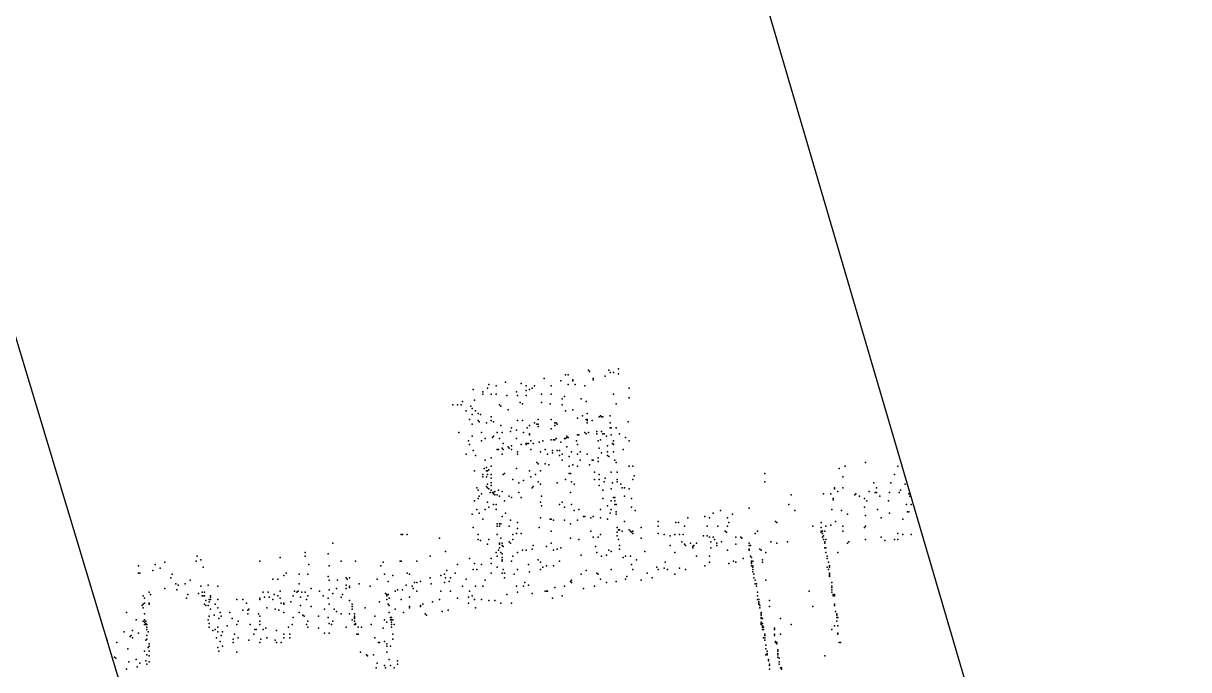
# Model space of a CAD drawing. Header units: metres. Extents: x -48 to 37.9, y -50 to 30.1.
# Drawn here: x -26.51 to -16.8, y -3.63 to 1.76 of the extents above; entities that cross this region are included whole.
import ezdxf

# ---------------------------------------------------------------- set-up
doc = ezdxf.new("R2010")
doc.units = ezdxf.units.M
doc.layers.add('NAVVIS-EMPRISE', color=5, linetype='Continuous')
doc.layers.add('NAVVIS-NUAGE-0', color=8, linetype='Continuous')

msp = doc.modelspace()

# ---------------------------------------------------------------- linework, layer by layer
at = {"layer": 'NAVVIS-EMPRISE'}
msp.add_lwpolyline([(-23.3204, 12.1281), (-9.6804, -34.3049), (-8.3384, -34.1375), (-7.1792, -38.1799), (-8.0412, -38.4771), (-7.0874, -41.4521), (-29.6178, -48.1285), (-31.7579, -40.9949), (-15.945, -36.15), (-28.5668, 5.7377), (-41.437, 2.7059), (-42.1801, 7.4319), (-34.452, 8.8884), (-23.3204, 12.1281)], close=True, dxfattribs=at)
at = {"layer": 'NAVVIS-NUAGE-0'}
for p in [(-21.804, -1.133), (-21.794, -1.143), (-21.634, -1.133), (-21.624, -1.153), (-21.594, -1.153), (-21.554, -1.123), (-21.554, -1.163), (-22.634, -1.253), (-22.494, -1.233), (-22.364, -1.243), (-22.174, -1.203), (-22.034, -1.223), (-21.994, -1.173), (-21.974, -1.173), (-21.974, -1.253), (-21.934, -1.213), (-21.934, -1.223), (-21.914, -1.253), (-21.764, -1.203), (-21.764, -1.213), (-21.664, -1.183), (-22.764, -1.293), (-22.684, -1.313), (-22.684, -1.333), (-22.644, -1.283), (-22.614, -1.333), (-22.574, -1.263), (-22.574, -1.333), (-22.484, -1.343), (-22.404, -1.313), (-22.394, -1.343), (-22.324, -1.263), (-22.324, -1.303), (-22.324, -1.343), (-22.294, -1.293), (-22.274, -1.283), (-22.254, -1.263), (-22.194, -1.333), (-22.114, -1.263), (-22.114, -1.333), (-22.004, -1.353), (-21.834, -1.263), (-21.594, -1.333), (-21.464, -1.283), (-22.934, -1.423), (-22.894, -1.423), (-22.864, -1.423), (-22.854, -1.393), (-22.784, -1.433), (-22.774, -1.453), (-22.754, -1.383), (-22.544, -1.423), (-22.534, -1.433), (-22.374, -1.403), (-22.354, -1.413), (-22.194, -1.403), (-22.124, -1.413), (-22.024, -1.373), (-22.024, -1.423), (-21.864, -1.373), (-21.824, -1.393), (-21.574, -1.413), (-21.464, -1.363), (-22.824, -1.473), (-22.794, -1.543), (-22.774, -1.503), (-22.744, -1.473), (-22.724, -1.493), (-22.724, -1.553), (-22.704, -1.503), (-22.704, -1.503), (-22.614, -1.523), (-22.614, -1.553), (-22.474, -1.463), (-22.394, -1.553), (-22.354, -1.553), (-22.224, -1.543), (-22.114, -1.543), (-21.994, -1.473), (-21.934, -1.463), (-21.894, -1.533), (-21.854, -1.513), (-21.824, -1.543), (-21.814, -1.493), (-21.814, -1.543), (-21.814, -1.553), (-21.774, -1.553), (-21.714, -1.523), (-21.714, -1.523), (-21.704, -1.513), (-21.694, -1.523), (-21.684, -1.523), (-21.624, -1.513), (-22.774, -1.583), (-22.714, -1.563), (-22.654, -1.573), (-22.594, -1.563), (-22.534, -1.593), (-22.454, -1.643), (-22.444, -1.613), (-22.404, -1.633), (-22.314, -1.613), (-22.294, -1.593), (-22.254, -1.573), (-22.234, -1.583), (-22.224, -1.583), (-22.224, -1.603), (-22.114, -1.623), (-22.084, -1.573), (-22.084, -1.573), (-22.084, -1.593), (-22.074, -1.573), (-22.064, -1.583), (-21.814, -1.573), (-21.734, -1.643), (-21.694, -1.643), (-21.624, -1.573), (-21.624, -1.613), (-21.614, -1.613), (-21.614, -1.613), (-21.574, -1.613), (-21.474, -1.563), (-22.884, -1.653), (-22.804, -1.723), (-22.774, -1.683), (-22.694, -1.653), (-22.694, -1.723), (-22.664, -1.703), (-22.604, -1.693), (-22.594, -1.683), (-22.564, -1.653), (-22.544, -1.703), (-22.524, -1.653), (-22.514, -1.743), (-22.404, -1.703), (-22.344, -1.653), (-22.324, -1.743), (-22.314, -1.743), (-22.304, -1.743), (-22.294, -1.663), (-22.294, -1.673), (-22.284, -1.723), (-22.264, -1.743), (-22.214, -1.733), (-22.184, -1.723), (-22.114, -1.713), (-22.114, -1.713), (-22.094, -1.713), (-22.084, -1.713), (-22.074, -1.703), (-22.034, -1.733), (-22.004, -1.703), (-21.994, -1.703), (-21.984, -1.683), (-21.984, -1.693), (-21.974, -1.693), (-21.904, -1.723), (-21.894, -1.673), (-21.884, -1.673), (-21.834, -1.653), (-21.824, -1.663), (-21.804, -1.653), (-21.804, -1.653), (-21.734, -1.663), (-21.724, -1.723), (-21.704, -1.713), (-21.684, -1.663), (-21.674, -1.663), (-21.654, -1.683), (-21.614, -1.673), (-21.604, -1.743), (-21.604, -1.743), (-21.594, -1.723), (-21.544, -1.663), (-21.494, -1.693), (-21.464, -1.723), (-22.824, -1.833), (-22.794, -1.753), (-22.764, -1.803), (-22.744, -1.843), (-22.564, -1.793), (-22.554, -1.793), (-22.524, -1.783), (-22.524, -1.783), (-22.524, -1.833), (-22.514, -1.793), (-22.474, -1.773), (-22.464, -1.783), (-22.444, -1.763), (-22.444, -1.793), (-22.394, -1.813), (-22.394, -1.833), (-22.364, -1.753), (-22.324, -1.753), (-22.284, -1.793), (-22.204, -1.813), (-22.164, -1.793), (-22.144, -1.833), (-22.104, -1.803), (-22.104, -1.823), (-22.064, -1.803), (-22.044, -1.803), (-22.044, -1.843), (-22.024, -1.833), (-21.984, -1.773), (-21.944, -1.813), (-21.894, -1.753), (-21.894, -1.833), (-21.874, -1.813), (-21.814, -1.833), (-21.714, -1.783), (-21.694, -1.823), (-21.644, -1.763), (-21.644, -1.813), (-21.644, -1.843), (-21.594, -1.753), (-21.594, -1.813), (-21.514, -1.793), (-22.664, -1.883), (-22.614, -1.863), (-22.614, -1.933), (-22.234, -1.903), (-22.224, -1.913), (-22.164, -1.913), (-22.134, -1.923), (-22.024, -1.883), (-21.964, -1.853), (-21.964, -1.933), (-21.934, -1.923), (-21.894, -1.933), (-21.874, -1.883), (-21.794, -1.923), (-21.774, -1.883), (-21.764, -1.883), (-21.724, -1.863), (-21.724, -1.893), (-21.634, -1.853), (-21.584, -1.883), (-21.574, -1.903), (-21.464, -1.933), (-21.434, -1.933), (-19.664, -1.933), (-19.494, -1.903), (-19.224, -1.933), (-22.754, -1.973), (-22.684, -2.003), (-22.684, -2.023), (-22.674, -1.953), (-22.654, -1.943), (-22.654, -1.973), (-22.654, -1.973), (-22.654, -2.023), (-22.644, -1.973), (-22.644, -2.003), (-22.644, -2.003), (-22.634, -1.963), (-22.614, -2.003), (-22.614, -2.033), (-22.514, -2.003), (-22.504, -1.993), (-22.404, -1.953), (-22.294, -1.973), (-22.284, -2.023), (-22.244, -2.003), (-22.204, -1.973), (-21.964, -1.993), (-21.954, -1.993), (-21.754, -1.983), (-21.714, -2.003), (-21.664, -2.033), (-21.614, -1.983), (-21.564, -1.983), (-21.424, -2.013), (-20.334, -1.993), (-19.714, -1.953), (-19.684, -2.023), (-19.254, -2.003), (-22.734, -2.113), (-22.724, -2.133), (-22.654, -2.103), (-22.644, -2.083), (-22.644, -2.113), (-22.634, -2.123), (-22.614, -2.073), (-22.614, -2.093), (-22.614, -2.133), (-22.554, -2.133), (-22.434, -2.043), (-22.384, -2.073), (-22.344, -2.053), (-22.274, -2.113), (-22.264, -2.103), (-22.224, -2.063), (-22.204, -2.083), (-22.064, -2.073), (-21.994, -2.043), (-21.944, -2.063), (-21.924, -2.083), (-21.754, -2.043), (-21.714, -2.043), (-21.714, -2.093), (-21.684, -2.133), (-21.674, -2.063), (-21.614, -2.123), (-21.604, -2.073), (-21.564, -2.043), (-21.564, -2.063), (-21.534, -2.083), (-21.524, -2.113), (-21.504, -2.113), (-21.464, -2.123), (-21.434, -2.043), (-20.334, -2.063), (-19.754, -2.113), (-19.754, -2.123), (-19.684, -2.113), (-19.424, -2.073), (-19.404, -2.113), (-19.284, -2.073), (-19.204, -2.133), (-19.164, -2.083), (-22.754, -2.223), (-22.724, -2.203), (-22.714, -2.183), (-22.694, -2.163), (-22.644, -2.233), (-22.624, -2.153), (-22.604, -2.153), (-22.594, -2.153), (-22.594, -2.163), (-22.584, -2.143), (-22.584, -2.173), (-22.564, -2.173), (-22.544, -2.183), (-22.524, -2.143), (-22.504, -2.223), (-22.464, -2.183), (-22.444, -2.193), (-22.384, -2.153), (-22.364, -2.193), (-22.204, -2.233), (-22.194, -2.183), (-22.024, -2.233), (-21.954, -2.153), (-21.684, -2.203), (-21.614, -2.223), (-21.594, -2.193), (-21.584, -2.193), (-21.584, -2.223), (-21.504, -2.183), (-21.444, -2.203), (-20.114, -2.173), (-19.844, -2.163), (-19.784, -2.163), (-19.764, -2.203), (-19.764, -2.213), (-19.724, -2.143), (-19.584, -2.173), (-19.574, -2.163), (-19.544, -2.183), (-19.544, -2.183), (-19.504, -2.203), (-19.484, -2.223), (-19.464, -2.143), (-19.414, -2.153), (-19.404, -2.153), (-19.374, -2.183), (-19.304, -2.223), (-19.294, -2.153), (-19.214, -2.153), (-19.134, -2.163), (-19.124, -2.183), (-22.734, -2.293), (-22.714, -2.323), (-22.664, -2.293), (-22.634, -2.273), (-22.594, -2.253), (-22.574, -2.253), (-22.574, -2.293), (-22.494, -2.323), (-22.194, -2.263), (-22.044, -2.253), (-22.004, -2.273), (-21.944, -2.253), (-21.924, -2.303), (-21.884, -2.293), (-21.704, -2.293), (-21.644, -2.263), (-21.624, -2.323), (-21.614, -2.293), (-21.584, -2.253), (-21.574, -2.253), (-21.574, -2.313), (-21.444, -2.273), (-21.414, -2.303), (-20.764, -2.323), (-20.704, -2.303), (-20.464, -2.283), (-20.134, -2.253), (-20.084, -2.303), (-19.774, -2.293), (-19.694, -2.303), (-19.504, -2.273), (-19.394, -2.293), (-19.294, -2.323), (-19.154, -2.253), (-19.144, -2.313), (-19.134, -2.313), (-19.114, -2.253), (-22.774, -2.333), (-22.684, -2.373), (-22.564, -2.413), (-22.544, -2.413), (-22.534, -2.413), (-22.524, -2.353), (-22.454, -2.383), (-22.394, -2.403), (-22.204, -2.363), (-22.124, -2.373), (-22.114, -2.373), (-22.094, -2.383), (-22.004, -2.383), (-21.954, -2.413), (-21.894, -2.383), (-21.844, -2.353), (-21.834, -2.353), (-21.784, -2.363), (-21.764, -2.353), (-21.704, -2.363), (-21.644, -2.373), (-21.574, -2.333), (-21.504, -2.393), (-21.224, -2.393), (-21.074, -2.403), (-21.054, -2.403), (-20.974, -2.363), (-20.834, -2.353), (-20.794, -2.363), (-20.644, -2.363), (-20.634, -2.403), (-20.604, -2.333), (-20.244, -2.393), (-20.234, -2.403), (-19.864, -2.403), (-19.784, -2.423), (-19.744, -2.393), (-19.644, -2.333), (-19.644, -2.333), (-19.494, -2.343), (-19.364, -2.363), (-19.184, -2.373), (-23.364, -2.503), (-23.354, -2.503), (-23.314, -2.503), (-22.764, -2.443), (-22.724, -2.503), (-22.564, -2.433), (-22.564, -2.503), (-22.544, -2.433), (-22.464, -2.433), (-22.434, -2.503), (-22.404, -2.493), (-22.394, -2.453), (-22.364, -2.493), (-22.214, -2.443), (-22.114, -2.473), (-21.784, -2.473), (-21.764, -2.523), (-21.724, -2.523), (-21.704, -2.503), (-21.564, -2.443), (-21.564, -2.483), (-21.564, -2.513), (-21.554, -2.463), (-21.544, -2.463), (-21.524, -2.473), (-21.464, -2.463), (-21.454, -2.473), (-21.444, -2.483), (-21.434, -2.473), (-21.434, -2.493), (-21.364, -2.443), (-21.224, -2.433), (-21.224, -2.493), (-21.174, -2.503), (-21.124, -2.513), (-21.084, -2.503), (-21.044, -2.503), (-21.014, -2.503), (-21.004, -2.433), (-20.844, -2.513), (-20.814, -2.433), (-20.814, -2.513), (-20.794, -2.523), (-20.764, -2.523), (-20.724, -2.433), (-20.664, -2.473), (-20.654, -2.483), (-20.644, -2.433), (-20.574, -2.523), (-20.534, -2.523), (-20.414, -2.493), (-20.394, -2.473), (-19.934, -2.433), (-19.864, -2.443), (-19.864, -2.443), (-19.864, -2.473), (-19.864, -2.483), (-19.854, -2.473), (-19.854, -2.493), (-19.854, -2.523), (-19.844, -2.513), (-19.834, -2.473), (-19.824, -2.433), (-19.684, -2.433), (-19.684, -2.473), (-19.504, -2.443), (-19.494, -2.433), (-19.364, -2.523), (-19.224, -2.493), (-19.184, -2.503), (-19.114, -2.503), (-23.934, -2.573), (-23.044, -2.533), (-22.724, -2.543), (-22.704, -2.553), (-22.644, -2.583), (-22.634, -2.543), (-22.544, -2.573), (-22.544, -2.583), (-22.544, -2.613), (-22.534, -2.533), (-22.524, -2.573), (-22.524, -2.593), (-22.514, -2.603), (-22.464, -2.563), (-22.454, -2.573), (-22.434, -2.543), (-22.264, -2.593), (-22.154, -2.603), (-22.114, -2.573), (-22.034, -2.613), (-21.954, -2.533), (-21.884, -2.543), (-21.744, -2.603), (-21.554, -2.543), (-21.544, -2.593), (-21.364, -2.533), (-21.124, -2.593), (-21.024, -2.563), (-21.004, -2.583), (-20.994, -2.593), (-20.954, -2.573), (-20.934, -2.603), (-20.934, -2.613), (-20.924, -2.593), (-20.904, -2.573), (-20.784, -2.563), (-20.784, -2.613), (-20.754, -2.543), (-20.734, -2.573), (-20.734, -2.593), (-20.694, -2.563), (-20.574, -2.583), (-20.524, -2.533), (-20.464, -2.573), (-20.464, -2.573), (-20.464, -2.573), (-20.464, -2.593), (-20.454, -2.593), (-20.284, -2.563), (-20.234, -2.573), (-20.144, -2.563), (-19.844, -2.543), (-19.834, -2.563), (-19.834, -2.573), (-19.834, -2.573), (-19.834, -2.613), (-19.834, -2.613), (-19.824, -2.543), (-19.824, -2.613), (-19.644, -2.573), (-19.634, -2.563), (-19.494, -2.543), (-19.334, -2.553), (-19.254, -2.543), (-19.224, -2.543), (-25.064, -2.683), (-25.034, -2.713), (-24.374, -2.693), (-24.164, -2.653), (-24.164, -2.683), (-23.974, -2.663), (-23.124, -2.683), (-22.994, -2.643), (-22.794, -2.703), (-22.614, -2.703), (-22.574, -2.653), (-22.564, -2.683), (-22.554, -2.633), (-22.534, -2.653), (-22.524, -2.663), (-22.524, -2.693), (-22.524, -2.713), (-22.434, -2.683), (-22.394, -2.653), (-22.354, -2.633), (-22.324, -2.633), (-22.274, -2.623), (-22.224, -2.713), (-22.094, -2.633), (-22.064, -2.623), (-21.864, -2.673), (-21.734, -2.653), (-21.694, -2.683), (-21.654, -2.673), (-21.634, -2.633), (-21.614, -2.643), (-21.544, -2.623), (-21.514, -2.693), (-21.494, -2.683), (-21.454, -2.683), (-21.404, -2.713), (-21.334, -2.643), (-21.084, -2.653), (-20.904, -2.683), (-20.794, -2.683), (-20.644, -2.633), (-20.514, -2.703), (-20.464, -2.623), (-20.464, -2.623), (-20.464, -2.633), (-20.464, -2.633), (-20.454, -2.683), (-20.444, -2.693), (-20.374, -2.623), (-20.364, -2.633), (-20.354, -2.713), (-20.324, -2.653), (-19.824, -2.653), (-19.814, -2.683), (-19.814, -2.703), (-19.724, -2.653), (-25.554, -2.763), (-25.434, -2.803), (-25.414, -2.753), (-25.374, -2.783), (-25.334, -2.733), (-25.074, -2.723), (-25.014, -2.773), (-24.544, -2.723), (-24.134, -2.753), (-23.964, -2.763), (-23.864, -2.723), (-23.744, -2.723), (-23.534, -2.763), (-23.514, -2.733), (-23.374, -2.723), (-23.364, -2.723), (-23.234, -2.723), (-22.984, -2.803), (-22.894, -2.753), (-22.764, -2.793), (-22.754, -2.743), (-22.734, -2.793), (-22.694, -2.753), (-22.614, -2.743), (-22.564, -2.773), (-22.524, -2.723), (-22.514, -2.793), (-22.444, -2.723), (-22.394, -2.793), (-22.304, -2.753), (-22.294, -2.813), (-22.204, -2.733), (-22.204, -2.793), (-22.184, -2.773), (-22.154, -2.763), (-22.094, -2.763), (-22.044, -2.723), (-21.824, -2.803), (-21.614, -2.793), (-21.444, -2.753), (-21.434, -2.793), (-21.234, -2.773), (-21.224, -2.793), (-21.174, -2.783), (-21.164, -2.733), (-21.144, -2.793), (-21.044, -2.783), (-20.994, -2.793), (-20.834, -2.763), (-20.794, -2.733), (-20.634, -2.743), (-20.594, -2.723), (-20.574, -2.733), (-20.444, -2.723), (-20.444, -2.733), (-20.444, -2.743), (-20.444, -2.763), (-20.434, -2.723), (-20.434, -2.763), (-20.434, -2.773), (-20.434, -2.793), (-20.434, -2.793), (-20.434, -2.813), (-20.354, -2.733), (-19.814, -2.773), (-19.804, -2.733), (-19.804, -2.793), (-19.794, -2.763), (-19.794, -2.773), (-25.554, -2.823), (-25.544, -2.823), (-25.284, -2.863), (-25.274, -2.833), (-25.244, -2.913), (-25.164, -2.913), (-25.124, -2.883), (-24.434, -2.873), (-24.394, -2.873), (-24.344, -2.843), (-24.324, -2.823), (-24.214, -2.833), (-24.214, -2.913), (-24.144, -2.833), (-23.974, -2.853), (-23.964, -2.883), (-23.894, -2.883), (-23.824, -2.863), (-23.814, -2.873), (-23.794, -2.863), (-23.714, -2.913), (-23.564, -2.873), (-23.504, -2.833), (-23.474, -2.893), (-23.434, -2.843), (-23.314, -2.823), (-23.294, -2.833), (-23.254, -2.903), (-23.234, -2.903), (-23.204, -2.893), (-23.124, -2.863), (-23.114, -2.913), (-23.034, -2.843), (-23.004, -2.833), (-23.004, -2.833), (-23.004, -2.903), (-22.994, -2.863), (-22.964, -2.893), (-22.954, -2.863), (-22.914, -2.823), (-22.824, -2.873), (-22.664, -2.883), (-22.614, -2.823), (-22.524, -2.823), (-22.504, -2.823), (-22.504, -2.863), (-22.424, -2.833), (-22.334, -2.903), (-21.954, -2.893), (-21.944, -2.883), (-21.944, -2.903), (-21.864, -2.833), (-21.734, -2.823), (-21.724, -2.833), (-21.704, -2.873), (-21.654, -2.903), (-21.574, -2.893), (-21.494, -2.873), (-21.484, -2.853), (-21.364, -2.883), (-21.314, -2.823), (-21.274, -2.863), (-21.084, -2.833), (-20.424, -2.833), (-20.424, -2.863), (-20.414, -2.883), (-20.414, -2.883), (-20.414, -2.913), (-20.404, -2.913), (-20.404, -2.913), (-20.324, -2.883), (-19.794, -2.823), (-19.794, -2.833), (-19.794, -2.843), (-19.794, -2.853), (-19.794, -2.853), (-19.774, -2.903), (-25.464, -2.983), (-25.454, -3.003), (-25.334, -2.953), (-25.234, -2.963), (-25.224, -2.923), (-25.144, -3.003), (-25.054, -2.993), (-25.034, -2.933), (-25.024, -2.983), (-25.004, -2.983), (-24.974, -2.923), (-24.894, -2.933), (-24.514, -2.983), (-24.474, -2.983), (-24.424, -3.003), (-24.374, -2.973), (-24.254, -2.973), (-24.234, -2.983), (-24.224, -2.973), (-24.194, -2.983), (-24.164, -2.983), (-24.114, -2.953), (-24.044, -2.973), (-23.964, -2.963), (-23.934, -2.993), (-23.904, -2.953), (-23.854, -3.003), (-23.824, -2.923), (-23.824, -2.953), (-23.794, -2.933), (-23.794, -2.943), (-23.624, -2.933), (-23.494, -2.993), (-23.494, -2.993), (-23.484, -3.003), (-23.474, -3.003), (-23.414, -2.973), (-23.394, -2.963), (-23.354, -2.963), (-23.324, -2.923), (-23.274, -2.933), (-23.264, -2.953), (-23.234, -2.973), (-23.034, -2.973), (-22.954, -2.973), (-22.854, -2.933), (-22.794, -2.973), (-22.744, -2.933), (-22.684, -2.933), (-22.484, -3.003), (-22.404, -2.933), (-22.394, -2.983), (-22.344, -2.933), (-22.304, -2.923), (-22.274, -2.993), (-22.164, -2.973), (-22.154, -2.973), (-22.144, -2.973), (-22.084, -2.943), (-22.004, -2.933), (-21.844, -2.953), (-21.754, -2.933), (-20.404, -2.933), (-20.394, -2.983), (-19.964, -2.973), (-19.774, -2.933), (-19.774, -2.933), (-19.774, -2.943), (-19.774, -2.963), (-19.774, -2.983), (-19.764, -3.003), (-19.764, -3.003), (-19.754, -3.003), (-25.524, -3.093), (-25.514, -3.013), (-25.514, -3.083), (-25.504, -3.033), (-25.504, -3.073), (-25.464, -3.073), (-25.464, -3.083), (-25.154, -3.033), (-25.024, -3.013), (-25.014, -3.013), (-25.004, -3.013), (-25.004, -3.083), (-24.994, -3.053), (-24.994, -3.093), (-24.974, -3.093), (-24.964, -3.043), (-24.964, -3.063), (-24.954, -3.013), (-24.954, -3.023), (-24.954, -3.043), (-24.914, -3.083), (-24.894, -3.043), (-24.734, -3.043), (-24.684, -3.043), (-24.654, -3.073), (-24.544, -3.033), (-24.544, -3.043), (-24.504, -3.023), (-24.464, -3.023), (-24.434, -3.043), (-24.394, -3.013), (-24.374, -3.033), (-24.364, -3.073), (-24.344, -3.073), (-24.344, -3.083), (-24.284, -3.063), (-24.264, -3.013), (-24.204, -3.023), (-24.204, -3.093), (-24.154, -3.043), (-24.144, -3.013), (-24.114, -3.103), (-24.014, -3.013), (-23.974, -3.033), (-23.964, -3.083), (-23.864, -3.023), (-23.794, -3.053), (-23.774, -3.083), (-23.774, -3.103), (-23.544, -3.063), (-23.484, -3.013), (-23.484, -3.043), (-23.474, -3.083), (-23.474, -3.083), (-23.464, -3.033), (-23.464, -3.093), (-23.364, -3.043), (-23.294, -3.023), (-23.294, -3.103), (-23.204, -3.093), (-23.204, -3.103), (-23.184, -3.083), (-23.104, -3.063), (-23.044, -3.043), (-22.894, -3.033), (-22.804, -3.023), (-22.804, -3.073), (-22.774, -3.013), (-22.754, -3.043), (-22.694, -3.043), (-22.634, -3.053), (-22.584, -3.053), (-22.534, -3.073), (-22.444, -3.073), (-22.104, -3.033), (-22.024, -3.013), (-20.394, -3.013), (-20.394, -3.013), (-20.394, -3.043), (-20.394, -3.043), (-20.394, -3.043), (-20.384, -3.043), (-20.384, -3.063), (-20.384, -3.073), (-20.384, -3.083), (-20.384, -3.083), (-20.374, -3.093), (-20.294, -3.053), (-20.294, -3.103), (-19.934, -3.103), (-19.764, -3.013), (-19.754, -3.013), (-19.754, -3.083), (-19.754, -3.083), (-19.754, -3.093), (-25.654, -3.153), (-25.514, -3.113), (-25.504, -3.163), (-24.964, -3.183), (-24.964, -3.183), (-24.954, -3.123), (-24.924, -3.173), (-24.894, -3.113), (-24.884, -3.203), (-24.874, -3.153), (-24.864, -3.183), (-24.794, -3.153), (-24.774, -3.203), (-24.684, -3.133), (-24.644, -3.133), (-24.644, -3.163), (-24.634, -3.123), (-24.554, -3.163), (-24.544, -3.183), (-24.484, -3.113), (-24.414, -3.123), (-24.384, -3.133), (-24.344, -3.153), (-24.264, -3.193), (-24.214, -3.153), (-24.184, -3.173), (-24.174, -3.183), (-24.054, -3.183), (-24.004, -3.123), (-23.974, -3.193), (-23.924, -3.123), (-23.904, -3.143), (-23.864, -3.163), (-23.794, -3.163), (-23.774, -3.123), (-23.754, -3.163), (-23.754, -3.183), (-23.754, -3.193), (-23.754, -3.203), (-23.754, -3.203), (-23.664, -3.113), (-23.584, -3.183), (-23.464, -3.153), (-23.454, -3.193), (-23.444, -3.193), (-23.414, -3.123), (-23.344, -3.153), (-23.294, -3.113), (-23.164, -3.163), (-23.154, -3.173), (-23.024, -3.143), (-22.974, -3.133), (-22.744, -3.113), (-20.374, -3.113), (-20.374, -3.113), (-20.364, -3.153), (-20.364, -3.163), (-20.364, -3.163), (-20.364, -3.173), (-20.364, -3.193), (-20.364, -3.203), (-20.354, -3.203), (-20.204, -3.203), (-19.744, -3.143), (-19.734, -3.163), (-19.734, -3.173), (-19.734, -3.193), (-19.724, -3.193), (-25.574, -3.213), (-25.514, -3.223), (-25.504, -3.213), (-25.504, -3.233), (-25.504, -3.253), (-25.494, -3.223), (-25.494, -3.243), (-25.494, -3.253), (-25.484, -3.253), (-25.484, -3.273), (-25.484, -3.293), (-25.484, -3.293), (-24.974, -3.213), (-24.964, -3.243), (-24.964, -3.273), (-24.914, -3.293), (-24.894, -3.273), (-24.814, -3.263), (-24.734, -3.253), (-24.724, -3.223), (-24.624, -3.253), (-24.584, -3.293), (-24.574, -3.293), (-24.544, -3.223), (-24.544, -3.253), (-24.514, -3.293), (-24.494, -3.283), (-24.304, -3.273), (-24.274, -3.253), (-24.154, -3.253), (-24.144, -3.223), (-24.144, -3.273), (-24.054, -3.283), (-23.964, -3.243), (-23.944, -3.253), (-23.934, -3.223), (-23.824, -3.273), (-23.774, -3.213), (-23.754, -3.223), (-23.754, -3.253), (-23.744, -3.243), (-23.744, -3.253), (-23.724, -3.273), (-23.694, -3.273), (-23.614, -3.253), (-23.514, -3.283), (-23.504, -3.213), (-23.484, -3.233), (-23.454, -3.213), (-23.444, -3.213), (-23.444, -3.233), (-23.444, -3.253), (-23.444, -3.273), (-23.434, -3.213), (-23.424, -3.253), (-20.364, -3.233), (-20.364, -3.243), (-20.364, -3.253), (-20.354, -3.243), (-20.354, -3.243), (-20.354, -3.263), (-20.354, -3.273), (-20.354, -3.293), (-20.354, -3.293), (-20.344, -3.273), (-20.344, -3.293), (-20.344, -3.293), (-20.254, -3.283), (-20.254, -3.293), (-20.114, -3.253), (-19.774, -3.293), (-19.754, -3.263), (-19.734, -3.223), (-19.724, -3.263), (-25.814, -3.383), (-25.674, -3.313), (-25.624, -3.353), (-25.614, -3.343), (-25.604, -3.303), (-25.604, -3.363), (-25.554, -3.323), (-25.494, -3.383), (-25.484, -3.343), (-25.484, -3.343), (-25.484, -3.373), (-25.484, -3.373), (-25.474, -3.313), (-24.934, -3.303), (-24.904, -3.363), (-24.894, -3.313), (-24.874, -3.393), (-24.864, -3.343), (-24.854, -3.313), (-24.764, -3.373), (-24.754, -3.333), (-24.724, -3.363), (-24.634, -3.383), (-24.594, -3.333), (-24.534, -3.373), (-24.484, -3.363), (-24.414, -3.383), (-24.404, -3.303), (-24.344, -3.333), (-24.344, -3.363), (-24.294, -3.333), (-24.294, -3.363), (-24.004, -3.323), (-23.964, -3.323), (-23.734, -3.333), (-23.724, -3.333), (-23.724, -3.333), (-23.584, -3.363), (-23.504, -3.393), (-23.434, -3.333), (-23.434, -3.373), (-20.344, -3.363), (-20.334, -3.333), (-20.334, -3.343), (-20.334, -3.363), (-20.334, -3.383), (-20.254, -3.333), (-20.254, -3.343), (-20.244, -3.393), (-20.204, -3.333), (-19.724, -3.323), (-19.724, -3.333), (-25.734, -3.403), (-25.644, -3.453), (-25.504, -3.473), (-25.474, -3.443), (-25.464, -3.413), (-25.464, -3.433), (-25.464, -3.473), (-24.894, -3.443), (-24.884, -3.473), (-24.854, -3.433), (-24.764, -3.403), (-24.734, -3.483), (-24.544, -3.403), (-24.404, -3.403), (-24.364, -3.403), (-23.704, -3.483), (-23.554, -3.403), (-23.544, -3.403), (-23.484, -3.413), (-23.484, -3.433), (-23.484, -3.483), (-23.454, -3.433), (-20.324, -3.423), (-20.324, -3.453), (-20.324, -3.453), (-20.314, -3.473), (-20.314, -3.493), (-20.314, -3.493), (-20.244, -3.403), (-20.234, -3.403), (-20.234, -3.413), (-20.224, -3.463), (-20.224, -3.473), (-20.224, -3.473), (-20.224, -3.493), (-19.714, -3.403), (-19.704, -3.403), (-25.754, -3.523), (-25.744, -3.533), (-25.634, -3.563), (-25.574, -3.543), (-25.544, -3.573), (-25.494, -3.553), (-25.484, -3.503), (-25.484, -3.583), (-25.464, -3.513), (-25.464, -3.563), (-23.654, -3.503), (-23.644, -3.513), (-23.594, -3.503), (-23.564, -3.573), (-23.504, -3.593), (-23.464, -3.543), (-23.454, -3.593), (-23.394, -3.553), (-23.394, -3.583), (-20.324, -3.503), (-20.314, -3.503), (-20.314, -3.503), (-20.304, -3.543), (-20.304, -3.553), (-20.294, -3.583), (-20.294, -3.593), (-20.224, -3.503), (-20.224, -3.523), (-20.214, -3.533), (-20.214, -3.563), (-20.214, -3.583), (-19.834, -3.513), (-25.654, -3.623), (-25.564, -3.603), (-23.574, -3.613), (-23.494, -3.613), (-23.424, -3.613), (-20.294, -3.623), (-20.204, -3.613), (-20.204, -3.613), (-20.194, -3.613), (-20.194, -3.623)]:
    msp.add_point(p, dxfattribs=at)

doc.saveas('drawing.dxf')
